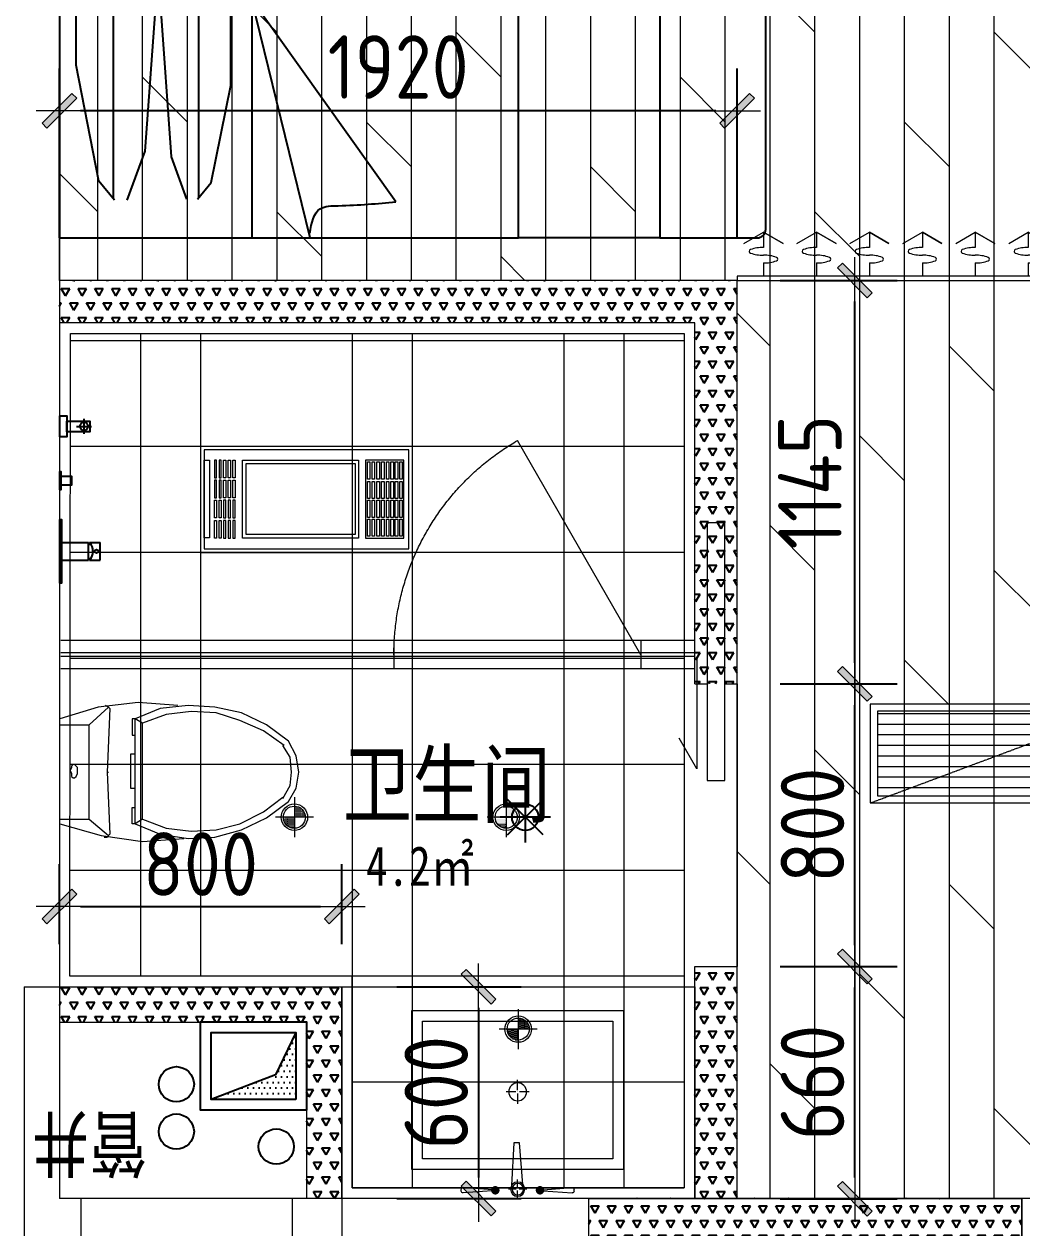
# Model space of a CAD drawing. Header units: millimetres. Extents: x 33621 to 401573, y -91663 to 133135.
# Drawn here: x 232832 to 235659, y -49244 to -45834 of the extents above; entities that cross this region are included whole.
import ezdxf

# ---------------------------------------------------------------- set-up
doc = ezdxf.new("R2010")
doc.units = ezdxf.units.MM
doc.header["$LTSCALE"] = 10
for name, pattern in [('DASH', [0.35, 0.25, -0.1]), ('DOT', [0.2, 0.1, -0.1]), ('DOTE', [2.42, 2, -0.2, 0.02, -0.2]), ('HIDDEN', [0.375, 0.25, -0.125, 0, 0])]:
    doc.linetypes.add(name, pattern=pattern)
doc.layers.get('0').update_dxf_attribs({"color": 253})
doc.layers.get('Defpoints').update_dxf_attribs({"color": 250})
for name, color, linetype in [('DIM_LEAD', 253, 'Continuous'), ('EQUIP_喷头', 253, 'Continuous'), ('FF-FIXT', 253, 'Continuous'), ('HATCH【填充】', 253, 'Continuous'), ('P-活动家具', 253, 'Continuous'), ('VPIPE-污水', 253, 'Continuous'), ('VPIPE-热给水', 253, 'Continuous'), ('VPIPE-给水', 253, 'Continuous'), ('填充', 253, 'Continuous'), ('平面家具', 253, 'Continuous'), ('洁具', 253, 'Continuous'), ('风道（排气道）', 253, 'Continuous')]:
    doc.layers.add(name, color=color, linetype=linetype)
for name, color, linetype, lineweight in [('DOOR【门】', 253, 'Continuous', 0), ('DS-4BS-FINISH【墙完成线】', 253, 'Continuous', 0), ('FC-FLOOR【地材分格】', 253, 'Continuous', 0), ('FF-Door【门】', 253, 'Continuous', 0), ('FF-FIXT【洁具】', 253, 'Continuous', 0), ('FF-FURN【成品家具】', 253, 'Continuous', 0), ('FF-FURN【成品家私】', 253, 'Continuous', 0), ('MK【门槛线】', 253, 'Continuous', 0), ('RC-FCU【空调设备】', 253, 'Continuous', 0), ('RC-FIN【天花轮廓线】', 253, 'Continuous', 0), ('RC-LIGHT【天花灯具】', 253, 'Continuous', 0), ('RC-STR【天花细线】', 253, 'Continuous', 0), ('RC-Text【天花文字】', 253, 'Continuous', 0), ('WALL', 253, 'Continuous', 0), ('Wall【墙体】', 253, 'Continuous', 0), ('Wall【新建墙】', 253, 'Continuous', 0), ('WINDOW', 253, 'Continuous', 0), ('新建墙体', 253, 'Continuous', 0)]:
    doc.layers.add(name, color=color, linetype=linetype, lineweight=lineweight)
doc.styles.add('CCD_DIM', font='ARCHS.SHX')
doc.styles.add('宋体', font='', dxfattribs={"width": 0.7})
doc.styles.add('文字', font='')
doc.styles.get('宋体').set_extended_font_data('SimSun')
doc.styles.get('文字').set_extended_font_data('SimSun')
doc.dimstyles.new('ZL_1：60', dxfattribs={"dimscale": 60, "dimtxt": 3, "dimasz": 1, "dimexe": 2, "dimexo": 2, "dimgap": 0.5, "dimtad": 1, "dimdec": 0, "dimrnd": 5, "dimdsep": 46, "dimtxsty": 'CCD_DIM', "dimblk": 'WS-cj', "dimblk1": 'WS-cj', "dimblk2": 'WS-cj', "dimcen": 0, "dimclrd": 44, "dimclre": 44, "dimclrt": 2, "dimadec": 0, "dimazin": 0, "dimtfac": 1, "dimtdec": 0, "dimtix": 1, "dimtofl": 0, "dimtmove": 2, "dimatfit": 3, "dimldrblk": 'hl_arrow2', "dimfxl": 6, "dimfxlon": 1, "dimarcsym": 0})
pattern_1 = [(60, (6829392.59, 347610.797), (-23.81249995, 41.24445983), [23.8125, -23.8125]), (120, (6829392.59, 347610.797), (-47.62499995, 3e-08), [23.8125, -23.8125]), (0, (6829380.686, 347631.42), (23.8125, 41.2444598), [23.8125, -23.8125])]

# ---------------------------------------------------------------- blocks, each defined once
blk = doc.blocks.new('*U177')
for p, q in [((0, -12), (0, 0)), ((0, 0), (2250, 0)), ((2250, 0), (2250, -12)), ((2250, -12), (0, -12)), ((75, -49.3), (75, -12)), ((225, -49.3), (225, -12)), ((375, -49.3), (375, -12)), ((525, -49.3), (525, -12)), ((675, -49.3), (675, -12)), ((825, -49.3), (825, -12)), ((975, -49.3), (975, -12)), ((1125, -49.3), (1125, -12)), ((1275, -49.3), (1275, -12)), ((1425, -49.3), (1425, -12)), ((1575, -49.3), (1575, -12)), ((1725, -49.3), (1725, -12)), ((1875, -49.3), (1875, -12)), ((2025, -49.3), (2025, -12)), ((2175, -49.3), (2175, -12)), ((2175, -49.3), (2175, -12)), ((75, -136.2), (75, -93.2)), ((225, -136.2), (225, -93.2)), ((375, -136.2), (375, -93.2)), ((525, -136.2), (525, -93.2)), ((675, -136.2), (675, -93.2)), ((825, -136.2), (825, -93.2)), ((975, -136.2), (975, -93.2)), ((1125, -136.2), (1125, -93.2)), ((1275, -136.2), (1275, -93.2)), ((1425, -136.2), (1425, -93.2)), ((1575, -136.2), (1575, -93.2)), ((1725, -136.2), (1725, -93.2)), ((1875, -136.2), (1875, -93.2)), ((2025, -136.2), (2025, -93.2)), ((2175, -136.2), (2175, -93.2)), ((2175, -136.2), (2175, -93.2)), ((19.6, -104.5), (75, -136.2)), ((130.4, -104.5), (75, -136.2)), ((75, -136.2), (130.4, -104.5)), ((169.6, -104.5), (225, -136.2)), ((280.4, -104.5), (225, -136.2)), ((225, -136.2), (280.4, -104.5)), ((319.6, -104.5), (375, -136.2)), ((430.4, -104.5), (375, -136.2)), ((375, -136.2), (430.4, -104.5)), ((469.6, -104.5), (525, -136.2)), ((580.4, -104.5), (525, -136.2)), ((525, -136.2), (580.4, -104.5)), ((619.6, -104.5), (675, -136.2)), ((730.4, -104.5), (675, -136.2)), ((675, -136.2), (730.4, -104.5)), ((769.6, -104.5), (825, -136.2)), ((880.4, -104.5), (825, -136.2)), ((825, -136.2), (880.4, -104.5)), ((919.6, -104.5), (975, -136.2)), ((1030.4, -104.5), (975, -136.2)), ((975, -136.2), (1030.4, -104.5)), ((1069.6, -104.5), (1125, -136.2)), ((1180.4, -104.5), (1125, -136.2)), ((1125, -136.2), (1180.4, -104.5)), ((1219.6, -104.5), (1275, -136.2)), ((1330.4, -104.5), (1275, -136.2)), ((1275, -136.2), (1330.4, -104.5)), ((1369.6, -104.5), (1425, -136.2)), ((1480.4, -104.5), (1425, -136.2)), ((1425, -136.2), (1480.4, -104.5)), ((1519.6, -104.5), (1575, -136.2)), ((1630.4, -104.5), (1575, -136.2)), ((1575, -136.2), (1630.4, -104.5)), ((1669.6, -104.5), (1725, -136.2)), ((1780.4, -104.5), (1725, -136.2)), ((1725, -136.2), (1780.4, -104.5)), ((1819.6, -104.5), (1875, -136.2)), ((1930.4, -104.5), (1875, -136.2)), ((1875, -136.2), (1930.4, -104.5)), ((1969.6, -104.5), (2025, -136.2)), ((2080.4, -104.5), (2025, -136.2)), ((2025, -136.2), (2080.4, -104.5)), ((2119.6, -104.5), (2175, -136.2)), ((2119.6, -104.5), (2175, -136.2)), ((2230.4, -104.5), (2175, -136.2)), ((2175, -136.2), (2230.4, -104.5)), ((2230.4, -104.5), (2175, -136.2)), ((2175, -136.2), (2230.4, -104.5))]:
    blk.add_line(p, q)
at = {"extrusion": (0, 0, -1)}
for centre, major_axis, start_param, end_param in [((77.5, -148.9), (-70.4, -70.4), 2.33115, 2.708105), ((77.5, 28.3), (70.4, -70.4), 0.433488, 0.810442), ((110, -60.3), (3.69, -3.69), 4.278901, 6.716673), ((227.5, -148.9), (-70.4, -70.4), 2.33115, 2.708105), ((227.5, 28.3), (70.4, -70.4), 0.433488, 0.810442), ((260, -60.3), (3.69, -3.69), 4.278901, 6.716673), ((377.5, -148.9), (-70.4, -70.4), 2.33115, 2.708105), ((377.5, 28.3), (70.4, -70.4), 0.433488, 0.810442), ((410, -60.3), (3.69, -3.69), 4.278901, 6.716673), ((527.5, -148.9), (-70.4, -70.4), 2.33115, 2.708105), ((527.5, 28.3), (70.4, -70.4), 0.433488, 0.810442), ((560, -60.3), (3.69, -3.69), 4.278901, 6.716673), ((677.5, -148.9), (-70.4, -70.4), 2.33115, 2.708105), ((677.5, 28.3), (70.4, -70.4), 0.433488, 0.810442), ((710, -60.3), (3.69, -3.69), 4.278901, 6.716673), ((827.5, -148.9), (-70.4, -70.4), 2.33115, 2.708105), ((827.5, 28.3), (70.4, -70.4), 0.433488, 0.810442), ((860, -60.3), (3.69, -3.69), 4.278901, 6.716673), ((977.5, -148.9), (-70.4, -70.4), 2.33115, 2.708105), ((977.5, 28.3), (70.4, -70.4), 0.433488, 0.810442), ((1010, -60.3), (3.69, -3.69), 4.278901, 6.716673), ((1127.5, -148.9), (-70.4, -70.4), 2.33115, 2.708105), ((1127.5, 28.3), (70.4, -70.4), 0.433488, 0.810442), ((1160, -60.3), (3.69, -3.69), 4.278901, 6.716673), ((1277.5, -148.9), (-70.4, -70.4), 2.33115, 2.708105), ((1277.5, 28.3), (70.4, -70.4), 0.433488, 0.810442), ((1310, -60.3), (3.69, -3.69), 4.278901, 6.716673), ((1427.5, -148.9), (-70.4, -70.4), 2.33115, 2.708105), ((1427.5, 28.3), (70.4, -70.4), 0.433488, 0.810442), ((1460, -60.3), (3.69, -3.69), 4.278901, 6.716673), ((1577.5, -148.9), (-70.4, -70.4), 2.33115, 2.708105), ((1577.5, 28.3), (70.4, -70.4), 0.433488, 0.810442), ((1610, -60.3), (3.69, -3.69), 4.278901, 6.716673), ((1727.5, -148.9), (-70.4, -70.4), 2.33115, 2.708105), ((1727.5, 28.3), (70.4, -70.4), 0.433488, 0.810442), ((1760, -60.3), (3.69, -3.69), 4.278901, 6.716673), ((1877.5, -148.9), (-70.4, -70.4), 2.33115, 2.708105), ((1877.5, 28.3), (70.4, -70.4), 0.433488, 0.810442), ((1910, -60.3), (3.69, -3.69), 4.278901, 6.716673), ((2027.5, -148.9), (-70.4, -70.4), 2.33115, 2.708105), ((2027.5, 28.3), (70.4, -70.4), 0.433488, 0.810442), ((2060, -60.3), (3.69, -3.69), 4.278901, 6.716673), ((2177.5, -148.9), (-70.4, -70.4), 2.33115, 2.708105), ((2177.5, -148.9), (-70.4, -70.4), 2.33115, 2.708105), ((2177.5, 28.3), (70.4, -70.4), 0.433488, 0.810442), ((2177.5, 28.3), (70.4, -70.4), 0.433488, 0.810442), ((2210, -60.3), (3.69, -3.69), 4.278901, 6.716673), ((2210, -60.3), (3.69, -3.69), 4.278901, 6.716673), ((40, -82.2), (3.69, -3.69), 1.137309, 3.57508), ((72.5, -170.8), (-70.4, -70.4), 2.004284, 2.381239), ((72.5, 6.4), (70.4, -70.4), 0.760354, 1.137309), ((190, -82.2), (3.69, -3.69), 1.137309, 3.57508), ((222.5, -170.8), (-70.4, -70.4), 2.004284, 2.381239), ((222.5, 6.4), (70.4, -70.4), 0.760354, 1.137309), ((340, -82.2), (3.69, -3.69), 1.137309, 3.57508), ((372.5, -170.8), (-70.4, -70.4), 2.004284, 2.381239), ((372.5, 6.4), (70.4, -70.4), 0.760354, 1.137309), ((490, -82.2), (3.69, -3.69), 1.137309, 3.57508), ((522.5, -170.8), (-70.4, -70.4), 2.004284, 2.381239), ((522.5, 6.4), (70.4, -70.4), 0.760354, 1.137309), ((640, -82.2), (3.69, -3.69), 1.137309, 3.57508), ((672.5, -170.8), (-70.4, -70.4), 2.004284, 2.381239), ((672.5, 6.4), (70.4, -70.4), 0.760354, 1.137309), ((790, -82.2), (3.69, -3.69), 1.137309, 3.57508), ((822.5, -170.8), (-70.4, -70.4), 2.004284, 2.381239), ((822.5, 6.4), (70.4, -70.4), 0.760354, 1.137309), ((940, -82.2), (3.69, -3.69), 1.137309, 3.57508), ((972.5, -170.8), (-70.4, -70.4), 2.004284, 2.381239), ((972.5, 6.4), (70.4, -70.4), 0.760354, 1.137309), ((1090, -82.2), (3.69, -3.69), 1.137309, 3.57508), ((1122.5, -170.8), (-70.4, -70.4), 2.004284, 2.381239), ((1122.5, 6.4), (70.4, -70.4), 0.760354, 1.137309), ((1240, -82.2), (3.69, -3.69), 1.137309, 3.57508), ((1272.5, -170.8), (-70.4, -70.4), 2.004284, 2.381239), ((1272.5, 6.4), (70.4, -70.4), 0.760354, 1.137309), ((1390, -82.2), (3.69, -3.69), 1.137309, 3.57508), ((1422.5, -170.8), (-70.4, -70.4), 2.004284, 2.381239), ((1422.5, 6.4), (70.4, -70.4), 0.760354, 1.137309), ((1540, -82.2), (3.69, -3.69), 1.137309, 3.57508), ((1572.5, -170.8), (-70.4, -70.4), 2.004284, 2.381239), ((1572.5, 6.4), (70.4, -70.4), 0.760354, 1.137309), ((1690, -82.2), (3.69, -3.69), 1.137309, 3.57508), ((1722.5, -170.8), (-70.4, -70.4), 2.004284, 2.381239), ((1722.5, 6.4), (70.4, -70.4), 0.760354, 1.137309), ((1840, -82.2), (3.69, -3.69), 1.137309, 3.57508), ((1872.5, -170.8), (-70.4, -70.4), 2.004284, 2.381239), ((1872.5, 6.4), (70.4, -70.4), 0.760354, 1.137309), ((1990, -82.2), (3.69, -3.69), 1.137309, 3.57508), ((2022.5, -170.8), (-70.4, -70.4), 2.004284, 2.381239), ((2022.5, 6.4), (70.4, -70.4), 0.760354, 1.137309), ((2140, -82.2), (3.69, -3.69), 1.137309, 3.57508), ((2140, -82.2), (3.69, -3.69), 1.137309, 3.57508), ((2172.5, -170.8), (-70.4, -70.4), 2.004284, 2.381239), ((2172.5, -170.8), (-70.4, -70.4), 2.004284, 2.381239), ((2172.5, 6.4), (70.4, -70.4), 0.760354, 1.137309), ((2172.5, 6.4), (70.4, -70.4), 0.760354, 1.137309)]:
    blk.add_ellipse(centre, major_axis=major_axis, ratio=1, start_param=start_param, end_param=end_param, dxfattribs=at)
blk = doc.blocks.new('ZL_0317145799')
at = {"layer": 'RC-FCU【空调设备】'}
h = blk.add_hatch(dxfattribs=at)
h.set_pattern_fill('_USER', color=8, scale=30, pattern_type=0)
h.set_pattern_definition([(0, (-5926276.942, -1197962.362), (0, 30), [])])
h.paths.add_polyline_path([(730, -260), (730, -20), (-730, -20), (-730, -260)])
blk.add_lwpolyline([(-750, -280), (-750, 0), (750, 0), (750, -280)], close=True, dxfattribs=at)
at = {"layer": 'RC-FCU【空调设备】', "color": 8, "linetype": 'DASH'}
blk.add_lwpolyline([(-750, 0), (0, -280), (750, 0)], dxfattribs=at)
at = {"layer": 'RC-FCU【空调设备】', "color": 8}
blk.add_lwpolyline([(-730, -260), (-730, -20), (730, -20), (730, -260)], close=True, dxfattribs=at)
blk = doc.blocks.new('海龙_041013471')
at = {"layer": 'P-活动家具', "color": 8}
for p, q in [((290.8, 600), (455.7, -75.6)), ((47.8, 497.7), (455.7, -75.6)), ((609.9, 490.4), (570.9, 443.1)), ((607.1, -333.1), (607.1, 487.1)), ((684.4, 370.6), (640.6, 490.4)), ((759.4, 353.8), (810.2, 492.6)), ((845.1, 492.6), (889.6, 438.7)), ((848.3, -326), (848.3, 488.8)), ((570.9, 443.1), (515.2, 167.7)), ((889.6, 438.7), (953.1, 110.2)), ((715.8, -67.6), (684.4, 370.6)), ((724.4, -114.1), (759.4, 353.8)), ((515.2, 167.7), (515.2, -356.5)), ((953.1, 110.2), (953.1, -364.1)), ((715.8, -384.4), (715.8, -67.6)), ((47.8, -499), (455.7, -75.6)), ((455.7, -75.6), (289.2, -600)), ((724.4, -395.8), (724.4, -114.1)), ((626.6, -417.8), (607.1, -333.1)), ((826, -433.9), (848.3, -326)), ((515.2, -356.5), (548.6, -466.9)), ((953.1, -364.1), (915, -495.5)), ((687.9, -472.4), (715.8, -384.4)), ((756.2, -501.8), (724.4, -395.8)), ((626.6, -444.9), (626.6, -417.8)), ((826, -491.4), (826, -433.9)), ((548.6, -466.9), (590.4, -572.6)), ((590.4, -572.6), (626.6, -444.9)), ((626.6, -444.9), (646.1, -564.3)), ((646.1, -564.3), (687.9, -472.4)), ((803.8, -456.5), (756.2, -501.8)), ((826, -491.4), (803.8, -456.5)), ((867.3, -466), (826, -491.4)), ((915, -495.5), (867.3, -466))]:
    blk.add_line(p, q, dxfattribs=at)
at = {"layer": 'P-活动家具'}
blk.add_line((1000, 600), (1000, -600), dxfattribs=at)
at = {"layer": 'P-活动家具', "color": 8}
blk.add_lwpolyline([(-299.9, 600), (-300, -600), (-700, -600), (-699.9, 600)], close=True, dxfattribs=at)
for points, knots in [([(291.5, 586.4), (286.2, 557.6), (277.4, 509), (168.4, 508.8), (99.8, 502.5), (47.8, 497.7)], [0, 0, 0, 0, 75.29107, 127.212251, 290.722633, 290.722633, 290.722633, 290.722633]), ([(291.5, -587.7), (284.6, -560.3), (263.8, -477.8), (136.2, -521), (68, -504), (47.8, -499)], [0, 0, 0, 0, 75.29107, 226.745569, 290.81809, 290.81809, 290.81809, 290.81809])]:
    blk.add_open_spline(points, degree=3, knots=knots, dxfattribs=at)
at = {"layer": '平面家具', "color": 43, "linetype": 'ByBlock'}
for p, q in [((-699.9, 600), (-975, 600)), ((1000, 600), (-299.9, 600)), ((455.7, -600), (455.7, 600)), ((-1000, 575), (-1000, -575)), ((-975, -600), (-700, -600)), ((-300, -600), (1000, -600))]:
    blk.add_line(p, q, dxfattribs=at)
for centre, start, end in [((-975, 575), 90, 180), ((-975, -575), 180, 270)]:
    blk.add_arc(centre, 25, start, end, dxfattribs=at)
blk = doc.blocks.new('WS-cj')
blk.add_hatch(color=2).paths.add_polyline_path([(0.588, 0.818), (-0.818, -0.588), (-0.588, -0.818), (0.818, 0.588)])
at = {"color": 2, "linetype": 'ByBlock', "lineweight": 0}
for p, q in [((-1.1, 0), (0, 0)), ((0, 0), (1.1, 0))]:
    blk.add_line(p, q, dxfattribs=at)
at = {"color": 2}
blk.add_lwpolyline([(0.588, 0.818), (-0.818, -0.588), (-0.588, -0.818), (0.818, 0.588)], close=True, dxfattribs=at)
blk = doc.blocks.new('*D375')
at = {"layer": 'Defpoints', "color": 0, "transparency": 16777216}
for p in [(233731.7, -48333.4), (232931.7, -48560.6), (233731.7, -48560.6)]:
    blk.add_point(p, dxfattribs=at)
at = {"layer": '新建墙体', "color": 44, "lineweight": -2, "transparency": 16777216}
for p, q in [((232931.7, -48440.6), (232931.7, -48213.4)), ((233731.7, -48440.6), (233731.7, -48213.4)), ((232991.7, -48333.4), (233671.7, -48333.4))]:
    blk.add_line(p, q, dxfattribs=at)
at = {"layer": '新建墙体', "color": 44, "lineweight": -2, "transparency": 16777216, "xscale": 60, "yscale": 60, "zscale": 60, "rotation": 180}
blk.add_blockref('WS-cj', (232931.7, -48333.4), dxfattribs=at)
at = {"layer": '新建墙体', "color": 44, "lineweight": -2, "transparency": 16777216, "xscale": 60, "yscale": 60, "zscale": 60}
blk.add_blockref('WS-cj', (233731.7, -48333.4), dxfattribs=at)
at = {"layer": '新建墙体', "color": 2, "transparency": 16777216, "insert": (233331.7, -48213.4), "char_height": 180, "attachment_point": 5, "style": 'CCD_DIM'}
blk.add_mtext('800', dxfattribs=at)
blk = doc.blocks.new('hl_arrow2')
at = {"color": 2}
blk.add_line((-0.221, 0), (-1, 0), dxfattribs=at)
blk.add_lwpolyline([(-0.221, 0), (-0.861, -0.689), (-0.654, -0.862), (0, 0), (-0.654, 0.862), (-0.861, 0.689)], close=True, dxfattribs=at)
blk = doc.blocks.new('*D376')
at = {"layer": 'Defpoints', "color": 0, "transparency": 16777216}
for p in [(233767.9, -48560.6), (233767.9, -49160.6), (234119.6, -49160.6)]:
    blk.add_point(p, dxfattribs=at)
at = {"layer": '新建墙体', "color": 44, "lineweight": -2, "transparency": 16777216}
for p, q in [((233887.9, -48560.6), (234239.6, -48560.6)), ((234119.6, -48620.6), (234119.6, -49100.6)), ((233887.9, -49160.6), (234239.6, -49160.6))]:
    blk.add_line(p, q, dxfattribs=at)
at = {"layer": '新建墙体', "color": 44, "lineweight": -2, "transparency": 16777216, "xscale": 60, "yscale": 60, "zscale": 60}
for p, rotation in [((234119.6, -48560.6), 90), ((234119.6, -49160.6), 270)]:
    blk.add_blockref('WS-cj', p, dxfattribs=dict(at, rotation=rotation))
at = {"layer": '新建墙体', "color": 2, "transparency": 16777216, "insert": (233999.6, -48860.6), "char_height": 180, "attachment_point": 5, "rotation": 90, "style": 'CCD_DIM'}
blk.add_mtext('600', dxfattribs=at)
blk = doc.blocks.new('*D377')
at = {"layer": 'Defpoints', "color": 0, "transparency": 16777216}
for p in [(234854.1, -48503.1), (235185.5, -48503.1), (234854.1, -49160.9)]:
    blk.add_point(p, dxfattribs=at)
at = {"layer": '新建墙体', "color": 44, "lineweight": -2, "transparency": 16777216}
for p, q in [((234974.1, -48503.1), (235305.5, -48503.1)), ((235185.5, -49100.9), (235185.5, -48563.1)), ((234974.1, -49160.9), (235305.5, -49160.9))]:
    blk.add_line(p, q, dxfattribs=at)
at = {"layer": '新建墙体', "color": 44, "lineweight": -2, "transparency": 16777216, "xscale": 60, "yscale": 60, "zscale": 60}
for p, rotation in [((235185.5, -48503.1), 90), ((235185.5, -49160.9), 270)]:
    blk.add_blockref('WS-cj', p, dxfattribs=dict(at, rotation=rotation))
at = {"layer": '新建墙体', "color": 2, "transparency": 16777216, "insert": (235065.5, -48832), "char_height": 180, "attachment_point": 5, "rotation": 90, "style": 'CCD_DIM'}
blk.add_mtext('660', dxfattribs=at)
blk = doc.blocks.new('*D378')
at = {"layer": 'Defpoints', "color": 0, "transparency": 16777216}
for p in [(234854.1, -47703.1), (235185.5, -47703.1), (234854.1, -48503.1)]:
    blk.add_point(p, dxfattribs=at)
at = {"layer": '新建墙体', "color": 44, "lineweight": -2, "transparency": 16777216}
for p, q in [((234974.1, -47703.1), (235305.5, -47703.1)), ((235185.5, -48443.1), (235185.5, -47763.1)), ((234974.1, -48503.1), (235305.5, -48503.1))]:
    blk.add_line(p, q, dxfattribs=at)
at = {"layer": '新建墙体', "color": 44, "lineweight": -2, "transparency": 16777216, "xscale": 60, "yscale": 60, "zscale": 60}
for p, rotation in [((235185.5, -47703.1), 90), ((235185.5, -48503.1), 270)]:
    blk.add_blockref('WS-cj', p, dxfattribs=dict(at, rotation=rotation))
at = {"layer": '新建墙体', "color": 2, "transparency": 16777216, "insert": (235065.5, -48103.1), "char_height": 180, "attachment_point": 5, "rotation": 90, "style": 'CCD_DIM'}
blk.add_mtext('800', dxfattribs=at)
blk = doc.blocks.new('*D379')
at = {"layer": 'Defpoints', "color": 0, "transparency": 16777216}
for p in [(234854.1, -46560.3), (235185.5, -46560.3), (234854.1, -47703.1)]:
    blk.add_point(p, dxfattribs=at)
at = {"layer": '新建墙体', "color": 44, "lineweight": -2, "transparency": 16777216}
for p, q in [((234974.1, -46560.3), (235305.5, -46560.3)), ((235185.5, -47643.1), (235185.5, -46620.3)), ((234974.1, -47703.1), (235305.5, -47703.1))]:
    blk.add_line(p, q, dxfattribs=at)
at = {"layer": '新建墙体', "color": 44, "lineweight": -2, "transparency": 16777216, "xscale": 60, "yscale": 60, "zscale": 60}
for p, rotation in [((235185.5, -46560.3), 90), ((235185.5, -47703.1), 270)]:
    blk.add_blockref('WS-cj', p, dxfattribs=dict(at, rotation=rotation))
at = {"layer": '新建墙体', "color": 2, "transparency": 16777216, "insert": (235058, -47131.7), "char_height": 180, "attachment_point": 5, "rotation": 90, "style": 'CCD_DIM'}
blk.add_mtext('1145', dxfattribs=at)
blk = doc.blocks.new('*D380')
at = {"layer": 'Defpoints', "color": 0, "transparency": 16777216}
for p in [(232931.7, -46079.9), (232931.7, -46559.9), (234851.7, -46559.9)]:
    blk.add_point(p, dxfattribs=at)
at = {"layer": '新建墙体', "color": 44, "lineweight": -2, "transparency": 16777216}
for p, q in [((232931.7, -46439.9), (232931.7, -45959.9)), ((234851.7, -46439.9), (234851.7, -45959.9)), ((234791.7, -46079.9), (232991.7, -46079.9))]:
    blk.add_line(p, q, dxfattribs=at)
at = {"layer": '新建墙体', "color": 44, "lineweight": -2, "transparency": 16777216, "xscale": 60, "yscale": 60, "zscale": 60, "rotation": 180}
blk.add_blockref('WS-cj', (232931.7, -46079.9), dxfattribs=at)
at = {"layer": '新建墙体', "color": 44, "lineweight": -2, "transparency": 16777216, "xscale": 60, "yscale": 60, "zscale": 60}
blk.add_blockref('WS-cj', (234851.7, -46079.9), dxfattribs=at)
at = {"layer": '新建墙体', "color": 2, "transparency": 16777216, "insert": (233891.7, -45956.1), "char_height": 180, "attachment_point": 5, "style": 'CCD_DIM'}
blk.add_mtext('1920', dxfattribs=at)
blk = doc.blocks.new('防雾筒灯')
at = {"ltscale": 30}
h = blk.add_hatch(dxfattribs=at)
h.set_pattern_fill('DOTS', color=251, scale=3)
h.set_pattern_definition([(0, (-62.322, -46.6336), (2.38125, 4.7625), [0, -4.7625])])
edge = h.paths.add_edge_path()
edge.add_ellipse((0, 0), major_axis=(35.4, 35.4), ratio=1, start_angle=315, end_angle=405)
edge.add_line((0, 50), (0, 0))
edge.add_line((0, 0), (50, 0))
edge = h.paths.add_edge_path()
edge.add_line((0, 0), (-50, 0))
edge.add_ellipse((0, 0), major_axis=(35.4, 35.4), ratio=1, start_angle=495, end_angle=225)
edge.add_line((0, -50), (0, 0))
at = {"color": 251, "linetype": 'DOTE', "ltscale": 43.504693}
blk.add_line((0, 90.6), (0, -90.6), dxfattribs=at)
at = {"color": 251, "linetype": 'DOTE', "ltscale": 41.297046}
blk.add_line((86, 0), (-86, 0), dxfattribs=at)
blk.add_ellipse((0, 0), major_axis=(-42.4, 42.4), ratio=1, start_param=2.355868237233172, end_param=8.639053544412757)
at = {"color": 251}
blk.add_ellipse((0, 0), major_axis=(35.4, 35.4), ratio=1, start_param=5.49871431692557, end_param=11.78189962410516, dxfattribs=at)
blk = doc.blocks.new('ERTERT')
at = {"color": 8}
for points in [[(15709.6, 8061.8), (15930.2, 8061.8), (15930.2, 8046.6), (15709.6, 8046.6)], [(15709.5, 8032.6), (15759.4, 8032.6), (15759.4, 8026.5), (15709.5, 8026.5)], [(15709.5, 8019.5), (15759.4, 8019.5), (15759.4, 8013.4), (15709.5, 8013.4)], [(15766.4, 8032.6), (15816.3, 8032.6), (15816.3, 8026.5), (15766.4, 8026.5)], [(15766.4, 8019.5), (15816.3, 8019.5), (15816.3, 8013.4), (15766.4, 8013.4)], [(15873.3, 8032.6), (15823.3, 8032.6), (15823.3, 8026.5), (15873.3, 8026.5)], [(15873.3, 8019.5), (15823.3, 8019.5), (15823.3, 8013.4), (15873.3, 8013.4)], [(15930.2, 8032.6), (15880.3, 8032.6), (15880.3, 8026.5), (15930.2, 8026.5)], [(15930.2, 8019.5), (15880.3, 8019.5), (15880.3, 8013.4), (15930.2, 8013.4)], [(15709.5, 8000.3), (15759.4, 8000.3), (15759.4, 8006.4), (15709.5, 8006.4)], [(15709.5, 7987.2), (15759.4, 7987.2), (15759.4, 7993.3), (15709.5, 7993.3)], [(15709.5, 7974.2), (15759.4, 7974.2), (15759.4, 7980.2), (15709.5, 7980.2)], [(15766.4, 8000.3), (15816.3, 8000.3), (15816.3, 8006.4), (15766.4, 8006.4)], [(15766.4, 7987.2), (15816.3, 7987.2), (15816.3, 7993.3), (15766.4, 7993.3)], [(15766.4, 7974.2), (15816.3, 7974.2), (15816.3, 7980.2), (15766.4, 7980.2)], [(15873.3, 8000.3), (15823.3, 8000.3), (15823.3, 8006.4), (15873.3, 8006.4)], [(15873.3, 7987.2), (15823.3, 7987.2), (15823.3, 7993.3), (15873.3, 7993.3)], [(15873.3, 7974.2), (15823.3, 7974.2), (15823.3, 7980.2), (15873.3, 7980.2)], [(15930.2, 8000.3), (15880.3, 8000.3), (15880.3, 8006.4), (15930.2, 8006.4)], [(15930.2, 7987.2), (15880.3, 7987.2), (15880.3, 7993.3), (15930.2, 7993.3)], [(15930.2, 7974.2), (15880.3, 7974.2), (15880.3, 7980.2), (15930.2, 7980.2)], [(15709.5, 7952.9), (15930.2, 7952.9), (15930.2, 7624.2), (15709.5, 7624.2)], [(15709.5, 7495.6), (15930.2, 7495.6), (15930.2, 7604.2), (15709.5, 7604.2)], [(15714.5, 7599.2), (15763.3, 7599.2), (15763.3, 7592.2), (15714.5, 7592.2)], [(15714.5, 7586), (15763.3, 7586), (15763.3, 7579), (15714.5, 7579)], [(15714.5, 7572.1), (15763.3, 7572.1), (15763.3, 7565.1), (15714.5, 7565.1)], [(15767.9, 7599.2), (15816.7, 7599.2), (15816.7, 7592.2), (15767.9, 7592.2)], [(15767.9, 7586), (15816.7, 7586), (15816.7, 7579), (15767.9, 7579)], [(15767.9, 7572.1), (15816.7, 7572.1), (15816.7, 7565.1), (15767.9, 7565.1)], [(15821.2, 7599.2), (15870, 7599.2), (15870, 7592.2), (15821.2, 7592.2)], [(15821.2, 7586), (15870, 7586), (15870, 7579), (15821.2, 7579)], [(15821.2, 7572.1), (15870, 7572.1), (15870, 7565.1), (15821.2, 7565.1)], [(15876.4, 7599.2), (15925.2, 7599.2), (15925.2, 7592.2), (15876.4, 7592.2)], [(15876.4, 7586), (15925.2, 7586), (15925.2, 7579), (15876.4, 7579)], [(15876.4, 7572.1), (15925.2, 7572.1), (15925.2, 7565.1), (15876.4, 7565.1)], [(15714.5, 7558.9), (15763.3, 7558.9), (15763.3, 7551.9), (15714.5, 7551.9)], [(15714.5, 7545.5), (15763.3, 7545.5), (15763.3, 7538.5), (15714.5, 7538.5)], [(15767.9, 7558.9), (15816.7, 7558.9), (15816.7, 7551.9), (15767.9, 7551.9)], [(15767.9, 7545.5), (15816.7, 7545.5), (15816.7, 7538.5), (15767.9, 7538.5)], [(15821.2, 7558.9), (15870, 7558.9), (15870, 7551.9), (15821.2, 7551.9)], [(15821.2, 7545.5), (15870, 7545.5), (15870, 7538.5), (15821.2, 7538.5)], [(15876.4, 7558.9), (15925.2, 7558.9), (15925.2, 7551.9), (15876.4, 7551.9)], [(15876.4, 7545.5), (15925.2, 7545.5), (15925.2, 7538.5), (15876.4, 7538.5)], [(15714.5, 7532.6), (15763.3, 7532.6), (15763.3, 7525.6), (15714.5, 7525.6)], [(15714.5, 7520.4), (15763.3, 7520.4), (15763.3, 7513.4), (15714.5, 7513.4)], [(15714.5, 7507.6), (15763.3, 7507.6), (15763.3, 7500.6), (15714.5, 7500.6)], [(15767.9, 7532.6), (15816.7, 7532.6), (15816.7, 7525.6), (15767.9, 7525.6)], [(15767.9, 7520.4), (15816.7, 7520.4), (15816.7, 7513.4), (15767.9, 7513.4)], [(15767.9, 7507.6), (15816.7, 7507.6), (15816.7, 7500.6), (15767.9, 7500.6)], [(15821.2, 7532.6), (15870, 7532.6), (15870, 7525.6), (15821.2, 7525.6)], [(15821.2, 7520.4), (15870, 7520.4), (15870, 7513.4), (15821.2, 7513.4)], [(15821.2, 7507.6), (15870, 7507.6), (15870, 7500.6), (15821.2, 7500.6)], [(15876.4, 7532.6), (15925.2, 7532.6), (15925.2, 7525.6), (15876.4, 7525.6)], [(15876.4, 7520.4), (15925.2, 7520.4), (15925.2, 7513.4), (15876.4, 7513.4)], [(15876.4, 7507.6), (15925.2, 7507.6), (15925.2, 7500.6), (15876.4, 7500.6)]]:
    blk.add_lwpolyline(points, close=True, dxfattribs=at)
at = {"color": 250}
blk.add_lwpolyline([(15719.5, 7942.9), (15920.2, 7942.9), (15920.2, 7634.2), (15719.5, 7634.2)], close=True, dxfattribs=at)
at = {"layer": 'RC-LIGHT【天花灯具】'}
for points in [[(15668.9, 7471.8), (15968.9, 7471.8), (15968.9, 8071.8), (15668.9, 8071.8)], [(15678.9, 7481.8), (15958.9, 7481.8), (15958.9, 8061.8), (15678.9, 8061.8)]]:
    blk.add_lwpolyline(points, close=True, dxfattribs=at)
blk = doc.blocks.new('$TwtSys$00000125')
at = {"color": 9}
for p, q in [((0, 0.57), (0, -0.57)), ((0.403, -0.403), (-0.403, 0.403)), ((-0.403, -0.403), (0.403, 0.403)), ((0.57, 0), (-0.57, 0))]:
    blk.add_line(p, q, dxfattribs=at)
at = {"color": 8}
blk.add_circle((0, 0), 0.3, dxfattribs=at)
blk = doc.blocks.new('A$C78EA0098')
at = {"color": 33, "linetype": 'Continuous'}
for p, q in [((68.5, 375.3), (68.5, 332.3)), ((47, 353.8), (90, 353.8))]:
    blk.add_line(p, q, dxfattribs=at)
for p, q in [((5, 25, 0), (81, 25, 0)), ((81, -25, 0), (81, 25, 0)), ((81, 20, 0), (88, 20, 0)), ((84, 25, 0), (114, 25, 0)), ((84, 20, 0), (84, 25, 0)), ((114, -25, 0), (114, 25, 0)), ((5, -25, 0), (81, -25, 0)), ((81, -20, 0), (88, -20, 0)), ((84, -25, 0), (84, -20, 0)), ((84, -25, 0), (114, -25, 0))]:
    blk.add_line(p, q)
for points in [[(0, 383.8), (20, 383.8), (20, 323.8), (0, 323.8)], [(20, 368.8), (85, 368.8), (85, 338.8), (20, 338.8)], [(0, 226), (3, 226), (3, 174), (0, 174)], [(3, 212.5), (33.5, 212.5), (33.5, 187.5), (3, 187.5)], [(0, 90), (5, 90), (5, -90), (0, -90)]]:
    blk.add_lwpolyline(points, close=True)
for centre, radius in [((68.5, 353.8), 11.5), ((104, 0, 0), 5)]:
    blk.add_circle(centre, radius, dxfattribs=at)
blk.add_arc((57.8, 0, 0), 36.3, 316.3972, 43.6028)
blk = doc.blocks.new('A$C5D954283')
at = {"color": 8}
for p, q in [((0, 532.1), (0, 509.5)), ((-4, 505.5), (-26.2, 505.5)), ((0, 501.5), (0, 478.5)), ((25.8, 505.5), (4, 505.5)), ((0, 235.1), (0, 263.8)), ((-5, 230), (-32.8, 230)), ((0, 225), (0, 196.3)), ((32.3, 230), (5, 230))]:
    blk.add_line(p, q, dxfattribs=at)
at = {"color": 0, "linetype": 'Continuous'}
for p, q in [((-159.8, 511.3), (-159.8, 506.3)), ((-11.2, 374.3), (-17.5, 495.5)), ((15.1, 492.2), (4.8, 374.3)), ((159.8, 511.3), (159.8, 506.3)), ((4.8, 374.3), (-11.2, 374.3))]:
    blk.add_line(p, q, dxfattribs=at)
at = {"color": 8, "ltscale": 1000, "const_width": 0.448}
blk.add_lwpolyline([(0, 505.7, -1), (0, 505.3, -1)], format="xyb", close=True, dxfattribs=at)
at = {"color": 0, "linetype": 'Continuous'}
blk.add_lwpolyline([(300, 0), (300, 450), (-300, 450), (-300, 0)], close=True, dxfattribs=at)
at = {"color": 8}
blk.add_lwpolyline([(270, 30), (270, 420), (-270, 420), (-270, 30)], close=True, dxfattribs=at)
at = {"color": 8, "const_width": 0.84}
blk.add_lwpolyline([(0.1, 230.5, -1), (0.1, 229.6, -1)], format="xyb", close=True, dxfattribs=at)
at = {"color": 0, "linetype": 'Continuous'}
blk.add_circle((0, 505.5), 20.2, dxfattribs=at)
at = {"color": 8}
for centre, radius in [((0.3, 505.7), 16.3), ((0, 230), 25.2)]:
    blk.add_circle(centre, radius, dxfattribs=at)
at = {"color": 0, "linetype": 'Continuous'}
for centre, start, end in [((-154.8, 511.3), 88.2889, 180), ((154.8, 511.3), 0, 91.7111), ((-154.8, 506.3), 180, 271.7111), ((154.8, 506.3), 268.2889, 0)]:
    blk.add_arc(centre, 5, start, end, dxfattribs=at)
at = {"color": 250, "linetype": 'DOT', "ltscale": 1000}
for points in [[(-57.3, 508.8), (-57.4, 510), (-57.8, 511.1), (-58.3, 512.1), (-59.1, 513), (-60, 513.8), (-61, 514.3), (-62.2, 514.7), (-63.3, 514.8), (-64.5, 514.7), (-65.6, 514.3), (-66.7, 513.8), (-67.6, 513), (-68.3, 512.1), (-68.9, 511.1), (-69.2, 510), (-69.3, 508.8), (-69.2, 507.6), (-68.9, 506.5), (-68.3, 505.5), (-67.6, 504.6), (-66.7, 503.8), (-65.6, 503.3), (-64.5, 502.9), (-63.3, 502.8), (-62.2, 502.9), (-61, 503.3), (-60, 503.8), (-59.1, 504.6), (-58.3, 505.5), (-57.8, 506.5), (-57.4, 507.6)], [(69.3, 508.8), (69.2, 510), (68.9, 511.1), (68.3, 512.1), (67.6, 513), (66.7, 513.8), (65.6, 514.3), (64.5, 514.7), (63.3, 514.8), (62.2, 514.7), (61, 514.3), (60, 513.8), (59.1, 513), (58.3, 512.1), (57.8, 511.1), (57.4, 510), (57.3, 508.8), (57.4, 507.6), (57.8, 506.5), (58.3, 505.5), (59.1, 504.6), (60, 503.8), (61, 503.3), (62.2, 502.9), (63.3, 502.8), (64.5, 502.9), (65.6, 503.3), (66.7, 503.8), (67.6, 504.6), (68.3, 505.5), (68.9, 506.5), (69.2, 507.6)]]:
    blk.add_wipeout(points, dxfattribs=at)
at = {"color": 0, "linetype": 'Continuous'}
for p, q in [((-72.3, 510.3), (-154.7, 516.3)), ((72.3, 510.3), (154.7, 516.3)), ((-72.3, 507.3), (-154.7, 501.3)), ((72.3, 507.3), (154.7, 501.3))]:
    blk.add_line(p, q, dxfattribs=at)
at = {"color": 0, "linetype": 'Continuous', "const_width": 12}
for points in [[(-63.3, 514.8, -1), (-63.3, 502.8, -1)], [(63.3, 514.8, 1), (63.3, 502.8, 1)]]:
    blk.add_lwpolyline(points, format="xyb", close=True, dxfattribs=at)
blk = doc.blocks.new('ZL_08127082')
at = {"layer": 'FF-FIXT【洁具】'}
for p, q in [((-184.1, -108.8), (-150.6, 0)), ((146.4, 0), (-150.6, 0)), ((-133.9, 0), (-133.9, -83.7)), ((133.9, 0), (133.9, -83.7)), ((146.4, 0), (179.9, -117.1)), ((-20.9, -37.7), (-16.7, -33.5)), ((-16.7, -33.5), (-12.6, -33.5)), ((-12.6, -33.5), (-4.2, -29.3)), ((-4.2, -29.3), (4.2, -33.5)), ((4.2, -33.5), (12.6, -33.5)), ((12.6, -33.5), (16.7, -37.7)), ((-20.9, -41.8), (-20.9, -37.7)), ((-16.7, -46), (-20.9, -41.8)), ((-12.6, -50.2), (-16.7, -46)), ((4.2, -50.2), (-12.6, -50.2)), ((12.6, -46), (4.2, -50.2)), ((16.7, -41.8), (12.6, -46)), ((16.7, -37.7), (16.7, -41.8)), ((-133.9, -83.7), (-184.1, -138.1)), ((133.9, -83.7), (-133.9, -83.7)), ((133.9, -83.7), (179.9, -138.1)), ((-196.6, -221.7), (-184.1, -108.8)), ((-179.9, -142.2), (0, -133.9)), ((0, -133.9), (0, -138.1)), ((0, -133.9), (175.7, -142.2)), ((184.1, -133.9), (175.7, -142.2)), ((179.9, -117.1), (196.6, -234.3)), ((184.1, -125.5), (184.1, -133.9)), ((-50.2, -213.4), (-50.2, -200.8)), ((-50.2, -200.8), (46, -200.8)), ((46, -200.8), (46, -213.4)), ((-188.3, -334.7), (-196.6, -221.7)), ((-179.9, -284.5), (-150.6, -213.4)), ((-163.2, -301.2), (-138.1, -234.3)), ((-150.6, -205), (-104.6, -205)), ((-150.6, -213.4), (-150.6, -205)), ((-138.1, -234.3), (-150.6, -213.4)), ((146.4, -213.4), (-150.6, -213.4)), ((133.9, -234.3), (-138.1, -234.3)), ((-104.6, -205), (-104.6, -213.4)), ((46, -213.4), (-50.2, -213.4)), ((100.4, -205), (100.4, -213.4)), ((146.4, -205), (100.4, -205)), ((133.9, -234.3), (146.4, -213.4)), ((133.9, -234.3), (159, -301.2)), ((146.4, -213.4), (146.4, -205)), ((146.4, -213.4), (175.7, -284.5)), ((196.6, -234.3), (188.3, -351.4)), ((-188.3, -364), (-179.9, -284.5)), ((-171.5, -372.3), (-163.2, -301.2)), ((159, -301.2), (167.3, -372.3)), ((175.7, -284.5), (188.3, -364)), ((-184.1, -439.3), (-188.3, -364)), ((-167.3, -443.4), (-171.5, -372.3)), ((167.3, -372.3), (163.2, -443.4)), ((188.3, -364), (184.1, -439.3)), ((-167.3, -514.6), (-184.1, -439.3)), ((184.1, -439.3), (163.2, -514.6)), ((-146.4, -510.4), (-167.3, -443.4)), ((163.2, -443.4), (146.4, -510.4)), ((-117.1, -577.3), (-146.4, -510.4)), ((146.4, -510.4), (113, -577.3)), ((-133.9, -585.7), (-167.3, -514.6)), ((163.2, -514.6), (129.7, -585.7)), ((-75.3, -635.9), (-117.1, -577.3)), ((113, -577.3), (71.1, -631.7)), ((-87.9, -648.4), (-133.9, -585.7)), ((129.7, -585.7), (83.7, -648.4)), ((-41.8, -652.6), (-75.3, -631.7)), ((75.3, -631.7), (37.7, -652.6)), ((-46, -669.4), (-87.9, -648.4)), ((0, -677.7), (-46, -669.4)), ((0, -656.8), (-41.8, -652.6)), ((37.7, -652.6), (0, -656.8)), ((46, -669.4), (0, -677.7)), ((83.7, -648.4), (46, -669.4))]:
    blk.add_line(p, q, dxfattribs=at)
blk = doc.blocks.new('ZL_08123655')
at = {"layer": 'FF-FIXT【洁具】'}
for p, q in [((-184.1, -138.1), (-188.3, -129.7)), ((-179.9, -142.2), (-184.1, -138.1))]:
    blk.add_line(p, q, dxfattribs=at)
at = {"layer": 'DIM_LEAD'}
blk.add_blockref('ZL_08127082', (0, 0), dxfattribs=at)
blk = doc.blocks.new('DOORBLK101')
at = {"layer": 'FF-Door【门】'}
blk.add_line((-0.5, 0), (0, 0.866), dxfattribs=at)
at = {"layer": 'FF-Door【门】', "color": 8, "linetype": 'HIDDEN', "ltscale": 15}
blk.add_arc((-0.5, 0), 1, 0, 60, dxfattribs=at)
blk = doc.blocks.new('PQD')
at = {"layer": '填充'}
h = blk.add_hatch(dxfattribs=at)
h.set_pattern_fill('DOTS', color=256, scale=10, style=0)
h.paths.add_polyline_path([(517039.4, 222520.7), (516799.4, 222520.7), (516799.4, 222330.7), (516857.1, 222450.6)])
blk.add_lwpolyline([(516799.4, 222330.7), (516857.1, 222450.6), (517039.4, 222520.7)], dxfattribs=at)
at = {"layer": '风道（排气道）'}
for points in [[(516769.4, 222550.7), (517069.4, 222550.7), (517069.4, 222300.7), (516769.4, 222300.7)], [(516799.4, 222520.7), (517039.4, 222520.7), (517039.4, 222330.7), (516799.4, 222330.7)]]:
    blk.add_lwpolyline(points, close=True, dxfattribs=at)

msp = doc.modelspace()

# ---------------------------------------------------------------- hatches: boundary and pattern name
at = {"layer": 'FC-FLOOR【地材分格】'}
h = msp.add_hatch(dxfattribs=at)
h.set_pattern_fill('DOLMIT', color=256, scale=20, angle=90, double=1)
h.set_pattern_definition([(90, (104135.23, -101356.96), (-127, 8e-15), []), (135, (104135.23, -101356.96), (-253.9998, -253.9998), [179.6051, -359.2102])])
h.paths.add_polyline_path([(232931.2, -43310.6), (233156.7, -43310.6), (233156.7, -43010.6), (237656.7, -43010.6), (237656.7, -49160.6), (236954.2, -49160.6), (236954.2, -49160.6), (234851.7, -49160.6), (234851.7, -46560.3), (232932.3, -46560.3)])
h = msp.add_hatch(dxfattribs=at)
h.set_pattern_fill('_USER', color=256, scale=600, double=1, pattern_type=0)
h.set_pattern_definition([(0, (233761.74, -48530.56), (0, 600), []), (90, (233761.74, -48530.56), (-600, 4e-14), [])])
h.paths.add_polyline_path([(232962.9, -46710.3), (234701.7, -46710.3), (234701.7, -49130.6), (233761.7, -49130.6), (233761.7, -48530.6), (232961.8, -48530.6)])
at = {"layer": 'HATCH【填充】'}
h = msp.add_hatch(dxfattribs=at)
h.set_pattern_fill('TRIANG', color=4, scale=5)
h.set_pattern_definition(pattern_1)
h.paths.add_polyline_path([(234851.7, -46560.3), (232931.7, -46560.3), (232931.7, -46680.3), (234731.7, -46680.3), (234731.7, -47703.1), (234766.7, -47703.1), (234851.7, -47703.1)])
h = msp.add_hatch(dxfattribs=at)
h.set_pattern_fill('TRIANG', color=4, scale=5)
h.set_pattern_definition(pattern_1)
h.paths.add_polyline_path([(234851.7, -48503.1), (234731.7, -48503.1), (234731.7, -49160.6), (234851.7, -49160.6)])
h = msp.add_hatch(dxfattribs=at)
h.set_pattern_fill('TRIANG', color=4, scale=5)
h.set_pattern_definition(pattern_1)
h.paths.add_polyline_path([(232931.7, -48660.6), (232931.7, -48560.6), (233731.7, -48560.6), (233731.7, -48660.6)])
h = msp.add_hatch(dxfattribs=at)
h.set_pattern_fill('TRIANG', color=4, scale=5)
h.set_pattern_definition(pattern_1)
h.paths.add_polyline_path([(233631.7, -48660.6), (233631.7, -49160.6), (233731.7, -49160.6), (233731.7, -48660.6)])
h = msp.add_hatch(dxfattribs=at)
h.set_pattern_fill('TRIANG', color=4, scale=5)
h.set_pattern_definition(pattern_1)
h.paths.add_polyline_path([(235658.8, -49160.6), (234431.7, -49160.6), (234431.7, -49310.6), (235658.8, -49310.6)])
at = {"layer": 'RC-STR【天花细线】'}
h = msp.add_hatch(dxfattribs=at)
h.set_pattern_fill('矩形600X300', color=256, double=1, pattern_type=2)
h.set_pattern_definition([(0, (233931.8, -48530.56), (0, 300), []), (90, (233931.8, -48530.56), (-600, 4e-14), [])])
h.paths.add_polyline_path([(234701.6, -49130.6), (233761.7, -49130.6), (233761.7, -48530.6), (232962.3, -48530.5), (232962.6, -46710.3), (234701.9, -46710.3)])

# ---------------------------------------------------------------- linework, layer by layer
at = {"layer": 'DOOR【门】'}
msp.add_lwpolyline([(234766.7, -47976.6), (234816.7, -47976.6), (234816.7, -47246.6), (234766.7, -47246.6)], close=True, dxfattribs=at)
msp.add_lwpolyline([(234738.1, -47629.4), (234738.1, -47943.7), (234687.3, -47856.7)], dxfattribs=at)
at = {"layer": 'FF-FURN【成品家具】'}
msp.add_line((234851.7, -47703.1), (234851.7, -48503.1), dxfattribs=at)
at = {"layer": 'MK【门槛线】', "color": 4}
for p, q in [((234731.7, -47580.3), (232935.9, -47580.3)), ((233879.5, -47580.3), (233879.5, -47660.3)), ((234579.5, -47580.3), (234579.5, -47660.3)), ((234731.7, -47660.3), (232935.9, -47660.3))]:
    msp.add_line(p, q, dxfattribs=at)
at = {"layer": 'RC-FIN【天花轮廓线】'}
msp.add_line((234851.7, -46560.3), (237656.7, -46560.3), dxfattribs=at)
at = {"layer": 'VPIPE-污水'}
msp.add_circle((233546.3, -49013.5), 50, dxfattribs=at)
at = {"layer": 'VPIPE-热给水'}
msp.add_circle((233263.2, -48837), 50, dxfattribs=at)
at = {"layer": 'VPIPE-给水'}
msp.add_circle((233263.2, -48971), 50, dxfattribs=at)
at = {"layer": 'WALL'}
for p, q in [((232831.7, -48560.6), (233731.7, -48560.6)), ((232831.7, -48560.6), (232831.7, -49310.6)), ((233731.7, -48560.6), (233731.7, -49310.6)), ((232931.7, -48660.6), (233631.7, -48660.6)), ((232931.7, -48660.6), (232931.7, -49160.6)), ((233631.7, -48660.6), (233631.7, -49160.6)), ((233631.7, -49160.6), (232931.7, -49160.6))]:
    msp.add_line(p, q, dxfattribs=at)
at = {"layer": 'Wall【墙体】', "color": 9}
for p, q in [((232931.7, -43344.4), (232931.7, -49159.4)), ((235658.8, -49160.6), (232931.7, -49160.6)), ((235658.8, -49310.6), (235658.8, -49160.6)), ((235658.8, -49160.6), (235658.8, -49310.6))]:
    msp.add_line(p, q, dxfattribs=at)
at = {"layer": 'Wall【新建墙】', "color": 4}
for p, q in [((234851.7, -46560.3), (232932.9, -46560.3)), ((234851.7, -47703.1), (234851.7, -46560.3)), ((234731.7, -46680.3), (232932.9, -46680.3)), ((234731.7, -47703.1), (234731.7, -46680.3)), ((234731.7, -47703.1), (234766.7, -47703.1)), ((234816.7, -47703.1), (234851.7, -47703.1)), ((234731.7, -49160.6), (234731.7, -48503.1)), ((234731.7, -48503.1), (234851.7, -48503.1)), ((234851.7, -49160.6), (234851.7, -48503.1))]:
    msp.add_line(p, q, dxfattribs=at)
at = {"layer": 'WINDOW', "linetype": 'Continuous'}
for p, q in [((234731.7, -47615.3), (232935.9, -47615.3)), ((234731.7, -47625.3), (232935.9, -47625.3))]:
    msp.add_line(p, q, dxfattribs=at)
at = {"layer": 'WINDOW'}
for p, q in [((233592.2, -49160.6), (232992.2, -49160.6)), ((232992.2, -49160.6), (232992.2, -49310.6)), ((233592.2, -49310.6), (233592.2, -49160.6))]:
    msp.add_line(p, q, dxfattribs=at)

# ---------------------------------------------------------------- block references
at = {"layer": 'DIM_LEAD', "xscale": -1, "rotation": 90}
msp.add_blockref('ZL_08123655', (232932.9, -47952.7), dxfattribs=at)
at = {"layer": 'EQUIP_喷头', "xscale": 125, "yscale": 125, "zscale": 125}
msp.add_blockref('$TwtSys$00000125', (234251.7, -48080.6), dxfattribs=at)
at = {"layer": 'FF-FIXT', "rotation": 359.999999047842}
msp.add_blockref('A$C78EA0098', (232932.9, -47327.6), dxfattribs=at)
at = {"layer": 'FF-FIXT【洁具】', "xscale": -700, "yscale": 700, "zscale": 700}
msp.add_blockref('DOORBLK101', (234229.5, -47620.3), dxfattribs=at)
at = {"layer": 'FF-FURN【成品家私】', "rotation": 180}
msp.add_blockref('海龙_041013471', (233932.9, -45840.3), dxfattribs=at)
at = {"layer": 'RC-FCU【空调设备】', "ltscale": 10, "xscale": -1, "rotation": 180}
msp.add_blockref('*U177', (234851.7, -46560.3), dxfattribs=at)
at = {"layer": 'RC-FCU【空调设备】', "xscale": -1, "rotation": 180}
msp.add_blockref('ZL_0317145799', (235979.2, -48040.3), dxfattribs=at)
at = {"layer": 'RC-LIGHT【天花灯具】', "rotation": 89.99999999999999}
msp.add_blockref('ERTERT', (241403.6, -62999.5), dxfattribs=at)
at = {"layer": 'RC-LIGHT【天花灯具】', "xscale": 0.625, "yscale": 0.625, "zscale": 0.625}
for p in [(233597.6, -48080.6), (234197.6, -48080.6)]:
    msp.add_blockref('防雾筒灯', p, dxfattribs=at)
at = {"layer": '洁具', "rotation": 180}
msp.add_blockref('PQD', (750401.1, 173640.2), dxfattribs=at)

# ---------------------------------------------------------------- texts
at = {"layer": 'RC-Text【天花文字】', "width": 0.8}
for s, height, style, p in [('卫生间', 180, '文字', (233734.4, -48077.3)), ('4.2㎡', 112.5, '宋体', (233800.1, -48274.9))]:
    msp.add_text(s, height=height, dxfattribs=dict(at, style=style)).set_placement(p)
at = {"layer": 'RC-Text【天花文字】', "style": '文字', "width": 0.8}
msp.add_text('管井', height=150, rotation=180, dxfattribs=at).set_placement((233180.7, -48930.9))

# ---------------------------------------------------------------- dimensions: what is measured, and where the dimension line sits
at = {"layer": '新建墙体'}
for base, p1, p2, picture, middle in [((232931.7, -46079.9), (234851.7, -46559.9), (232931.7, -46559.9), '*D380', (233891.7, -45956.1)), ((233731.7, -48333.4), (232931.7, -48560.6), (233731.7, -48560.6), '*D375', (233331.7, -48213.4))]:
    dim = msp.add_linear_dim(base=base, p1=p1, p2=p2, dimstyle='ZL_1：60', dxfattribs=at)
    dim.commit()
    dim.dimension.update_dxf_attribs({"geometry": picture, "text_midpoint": middle})
for base, p1, p2, picture, middle in [((235185.5, -46560.3), (234854.1, -47703.1), (234854.1, -46560.3), '*D379', (235058, -47131.7)), ((235185.5, -47703.1), (234854.1, -48503.1), (234854.1, -47703.1), '*D378', (235065.5, -48103.1)), ((235185.5, -48503.1), (234854.1, -49160.9), (234854.1, -48503.1), '*D377', (235065.5, -48832))]:
    dim = msp.add_linear_dim(base=base, p1=p1, p2=p2, angle=90, dimstyle='ZL_1：60', dxfattribs=at)
    dim.commit()
    dim.dimension.update_dxf_attribs({"geometry": picture, "text_midpoint": middle})

# ---------------------------------------------------------------- next in the draw order: block references
at = {"layer": 'FF-FIXT【洁具】', "linetype": 'Continuous', "xscale": -1, "rotation": 180}
msp.add_blockref('A$C5D954283', (234230.1, -48628.4), dxfattribs=at)

# ---------------------------------------------------------------- next in the draw order: linework, layer by layer
at = {"layer": 'DS-4BS-FINISH【墙完成线】'}
for points in [[(232931.2, -43310.6), (233156.7, -43310.6), (233156.7, -43010.6), (237656.7, -43010.6), (237656.7, -49160.6), (236954.2, -49160.6), (236954.2, -49160.6), (234851.7, -49160.6), (234851.7, -46560.3), (232932.3, -46560.3)], [(232962.9, -46710.3), (234701.8, -46710.3), (234701.8, -49130.6), (233761.8, -49130.6), (233761.8, -48530.6), (232961.8, -48530.6)], [(232962.9, -46710.3), (234701.7, -46710.3), (234701.7, -49130.6), (233761.7, -49130.6), (233761.7, -48530.6), (232961.8, -48530.6)]]:
    msp.add_lwpolyline(points, close=True, dxfattribs=at)
at = {"layer": 'FF-FIXT【洁具】', "linetype": 'Continuous'}
msp.add_lwpolyline([(234731.7, -49160.6), (233731.7, -49160.6), (233731.7, -48560.6), (234731.7, -48560.6)], close=True, dxfattribs=at)
at = {"layer": 'Wall【墙体】', "color": 9}
for p, q in [((234431.7, -49160.6), (235658.8, -49160.6)), ((234431.7, -49310.6), (234431.7, -49160.6))]:
    msp.add_line(p, q, dxfattribs=at)

# ---------------------------------------------------------------- next in the draw order: block references
at = {"layer": 'RC-LIGHT【天花灯具】', "xscale": 0.625, "yscale": 0.625, "zscale": 0.625}
msp.add_blockref('防雾筒灯', (234231.7, -48680.6), dxfattribs=at)

# ---------------------------------------------------------------- next in the draw order: dimensions: what is measured, and where the dimension line sits
at = {"layer": '新建墙体'}
dim = msp.add_linear_dim(base=(234119.6, -49160.6), p1=(233767.9, -48560.6), p2=(233767.9, -49160.6), angle=90, dimstyle='ZL_1：60', dxfattribs=at)
dim.commit()
dim.dimension.update_dxf_attribs({"geometry": '*D376', "text_midpoint": (233999.6, -48860.6)})

doc.saveas('drawing.dxf')
